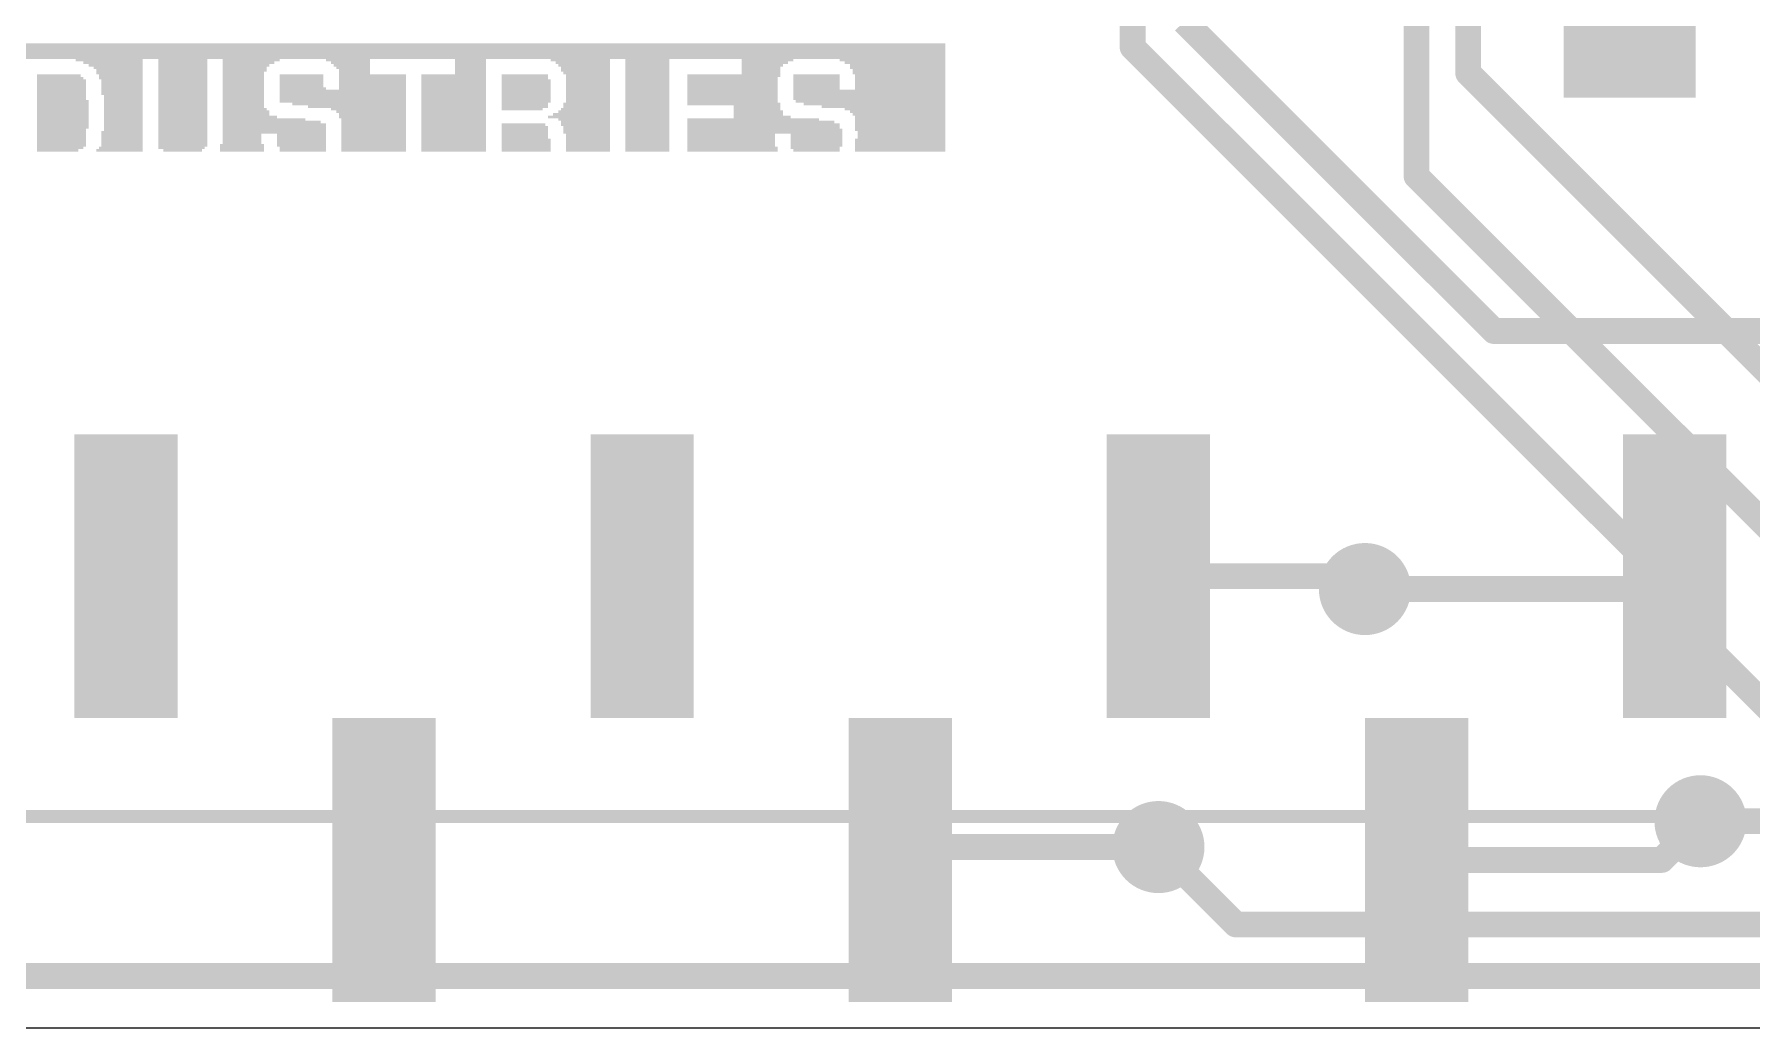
# Model space of a CAD drawing. Extents: x -3.9 to 70.5, y 0 to 60.5.
# Drawn here: x 20.94 to 37.84, y 0 to 9.78 of the extents above; entities that cross this region are included whole.
import ezdxf

# ---------------------------------------------------------------- set-up
doc = ezdxf.new("R2010")
doc.units = 0
for name, color, linetype in [('1', 12, 'CONTINUOUS'), ('16', 132, 'CONTINUOUS'), ('18', 110, 'CONTINUOUS'), ('20', 53, 'CONTINUOUS'), ('21', 40, 'CONTINUOUS'), ('22', 6, 'CONTINUOUS')]:
    doc.layers.add(name, color=color, linetype=linetype)

# ---------------------------------------------------------------- blocks, each defined once
blk = doc.blocks.new('RECT')
blk.add_solid([(-0.5, -0.5), (0.5, -0.5), (-0.5, 0.5), (0.5, 0.5)])
blk = doc.blocks.new('ROUNDV')
at = {"const_width": 0.5}
blk.add_lwpolyline([(0, -0.25, 1), (0, 0.25, 1), (0, -0.25)], format="xyb", dxfattribs=at)

msp = doc.modelspace()

# ---------------------------------------------------------------- linework, layer by layer
at = {"layer": '1', "const_width": 0.254}
for points in [[(31.75, 9.652), (31.75, 22.673)], [(35.306, 6.858), (32.258, 9.906)], [(37.084, 4.318), (31.75, 9.652)], [(42.164, 6.858), (35.306, 6.858)], [(33.909, 4.445), (32.004, 4.445)], [(34.036, 4.318), (33.909, 4.445)], [(37.084, 4.318), (37.084, 4.445)], [(37.338, 2.032), (36.957, 1.651)], [(29.464, 1.651), (29.591, 1.778)], [(29.591, 1.778), (32.004, 1.778)], [(36.957, 1.651), (34.544, 1.651)], [(70.358, 0.508), (-0.254, 0.508)]]:
    msp.add_lwpolyline(points, dxfattribs=at)
at = {"layer": '1', "const_width": 0.127}
for points in [[(31.7949, 9.6969, 1), (31.7051, 9.6071)], [(31.6865, 9.652, 1), (31.8135, 9.652)], [(35.306, 6.9215, 1), (35.306, 6.7945)], [(35.2611, 6.8131, 1), (35.3509, 6.9029)], [(32.004, 4.5085, 1), (32.004, 4.3815)], [(33.9539, 4.4899, 1), (33.8641, 4.4001)], [(33.909, 4.3815, 1), (33.909, 4.5085)], [(37.1475, 4.445, 1), (37.0205, 4.445)], [(33.9911, 4.2731, 1), (34.0809, 4.3629)], [(37.0391, 4.2731, 1), (37.1289, 4.3629)], [(37.0205, 4.318, 1), (37.1475, 4.318)], [(37.3829, 1.9871, 1), (37.2931, 2.0769)], [(29.591, 1.8415, 1), (29.591, 1.7145)], [(29.6359, 1.7331, 1), (29.5461, 1.8229)], [(32.004, 1.7145, 1), (32.004, 1.8415)], [(29.4191, 1.6959, 1), (29.5089, 1.6061)], [(34.544, 1.7145, 1), (34.544, 1.5875)], [(36.9121, 1.6959, 1), (37.0019, 1.6061)], [(36.957, 1.5875, 1), (36.957, 1.7145)]]:
    msp.add_lwpolyline(points, format="xyb", dxfattribs=at)
at = {"layer": '16', "const_width": 0.254}
for points in [[(35.052, 20.066), (35.052, 9.398)], [(34.544, 8.382), (34.544, 19.812)], [(35.052, 9.398), (39.624, 4.826)], [(34.544, 8.382), (38.862, 4.064)], [(36.83, 4.318), (34.036, 4.318)], [(38.354, 2.794), (36.83, 4.318)], [(58.42, 2.032), (37.338, 2.032)], [(32.004, 1.778), (32.766, 1.016)], [(32.766, 1.016), (59.69, 1.016)]]:
    msp.add_lwpolyline(points, dxfattribs=at)
at = {"layer": '16', "const_width": 0.127}
for points in [[(35.0969, 9.4429, 1), (35.0071, 9.3531)], [(34.9885, 9.398, 1), (35.1155, 9.398)], [(34.5889, 8.4269, 1), (34.4991, 8.3371)], [(34.4805, 8.382, 1), (34.6075, 8.382)], [(34.036, 4.3815, 1), (34.036, 4.2545)], [(36.8749, 4.3629, 1), (36.7851, 4.2731)], [(36.83, 4.2545, 1), (36.83, 4.3815)], [(37.338, 2.0955, 1), (37.338, 1.9685)], [(32.0489, 1.8229, 1), (31.9591, 1.7331)], [(32.766, 1.0795, 1), (32.766, 0.9525)], [(32.7211, 0.9711, 1), (32.8109, 1.0609)]]:
    msp.add_lwpolyline(points, format="xyb", dxfattribs=at)
at = {"layer": '20'}
msp.add_line((0, 0), (70.358, 0), dxfattribs=at)
at = {"layer": '22', "const_width": 0.127}
msp.add_lwpolyline([(0.004, 2.078), (69.404, 2.078)], dxfattribs=at)

# ---------------------------------------------------------------- block references
at = {"layer": '1', "xscale": 1.3, "yscale": 1.5}
msp.add_blockref('RECT', (36.642, 9.906), dxfattribs=at)
at = {"layer": '1', "xscale": 2.794, "yscale": 1.016, "rotation": 270}
for p in [(21.844, 4.445), (26.924, 4.445), (32.004, 4.445), (37.084, 4.445), (24.384, 1.651), (29.464, 1.651), (34.544, 1.651)]:
    msp.add_blockref('RECT', p, dxfattribs=at)
at = {"layer": '18', "xscale": 0.9064, "yscale": 0.9064}
for p in [(34.036, 4.318), (34.036, 4.318), (37.338, 2.032), (37.338, 2.032), (32.004, 1.778), (32.004, 1.778)]:
    msp.add_blockref('ROUNDV', p, dxfattribs=at)
at = {"layer": '21', "yscale": 0.0254}
for p, xscale in [((19.304, 9.6774), 21.209), ((19.304, 9.652), 21.209), ((19.304, 9.6266), 21.209), ((19.304, 9.6012), 21.209), ((19.304, 9.5758), 21.209), ((19.304, 9.5504), 21.209), ((21.6789, 9.525), 0.6604), ((21.717, 9.4996), 0.5842), ((21.7424, 9.4742), 0.5334), ((22.4028, 9.525), 0.4826), ((22.4028, 9.4996), 0.4826), ((22.4028, 9.4742), 0.4826), ((23.0759, 9.525), 0.5588), ((23.0505, 9.4996), 0.508), ((23.0251, 9.4742), 0.4572), ((24.0284, 9.525), 0.4318), ((24.0538, 9.4996), 0.381), ((24.0665, 9.4742), 0.3556), ((25.2349, 9.525), 0.3048), ((25.2349, 9.4996), 0.3048), ((25.2349, 9.4742), 0.3048), ((26.3144, 9.525), 0.5842), ((26.3398, 9.4996), 0.5334), ((26.3525, 9.4742), 0.508), ((26.9748, 9.525), 0.4318), ((26.9748, 9.4996), 0.4318), ((26.9748, 9.4742), 0.4318), ((28.1559, 9.525), 0.508), ((28.1305, 9.4996), 0.4572), ((28.1051, 9.4742), 0.4064), ((29.3878, 9.525), 1.0414), ((29.4132, 9.4996), 0.9906), ((29.4386, 9.4742), 0.9398), ((21.1836, 9.3726), 0.4318), ((21.1963, 9.3472), 0.4572), ((21.209, 9.3218), 0.4826), ((21.209, 9.2964), 0.4826), ((21.7678, 9.4488), 0.4826), ((21.7805, 9.4234), 0.4572), ((21.7805, 9.398), 0.4572), ((21.7932, 9.3726), 0.4318), ((21.7932, 9.3472), 0.4318), ((21.8059, 9.3218), 0.4064), ((21.8059, 9.2964), 0.4064), ((22.4028, 9.4488), 0.4826), ((22.4028, 9.4234), 0.4826), ((22.4028, 9.398), 0.4826), ((22.4028, 9.3726), 0.4826), ((22.4028, 9.3472), 0.4826), ((22.4028, 9.3218), 0.4826), ((22.4028, 9.2964), 0.4826), ((23.0124, 9.4488), 0.4318), ((23.0124, 9.4234), 0.4318), ((22.9997, 9.398), 0.4064), ((22.9997, 9.3726), 0.4064), ((22.9997, 9.3472), 0.4064), ((22.9997, 9.3218), 0.4064), ((22.9997, 9.2964), 0.4064), ((23.5712, 9.3726), 0.4318), ((23.5712, 9.3472), 0.4318), ((23.5712, 9.3218), 0.4318), ((23.5712, 9.2964), 0.4318), ((24.0792, 9.4488), 0.3302), ((24.0919, 9.4234), 0.3048), ((24.0919, 9.398), 0.3048), ((24.2697, 9.3726), 0.6604), ((24.2697, 9.3472), 0.6604), ((24.2697, 9.3218), 0.6604), ((24.2697, 9.2964), 0.6604), ((25.0698, 9.3726), 0.635), ((25.0698, 9.3472), 0.635), ((25.0698, 9.3218), 0.635), ((25.0698, 9.2964), 0.635), ((25.2349, 9.4488), 0.3048), ((25.2349, 9.4234), 0.3048), ((25.2349, 9.398), 0.3048), ((25.7683, 9.3726), 0.4572), ((25.7683, 9.3472), 0.4572), ((25.781, 9.3218), 0.4826), ((25.781, 9.2964), 0.4826), ((26.3652, 9.4488), 0.4826), ((26.3652, 9.4234), 0.4826), ((26.3779, 9.398), 0.4572), ((26.3906, 9.3726), 0.4318), ((26.3906, 9.3472), 0.4318), ((26.3906, 9.3218), 0.4318), ((26.3906, 9.2964), 0.4318), ((26.9748, 9.4488), 0.4318), ((26.9748, 9.4234), 0.4318), ((26.9748, 9.398), 0.4318), ((26.9748, 9.3726), 0.4318), ((26.9748, 9.3472), 0.4318), ((26.9748, 9.3218), 0.4318), ((26.9748, 9.2964), 0.4318), ((27.8257, 9.3726), 0.9144), ((27.813, 9.3472), 0.889), ((27.813, 9.3218), 0.889), ((27.813, 9.2964), 0.889), ((28.0924, 9.4488), 0.381), ((28.0924, 9.4234), 0.381), ((28.0924, 9.398), 0.381), ((28.6385, 9.3726), 0.4572), ((28.6385, 9.3472), 0.4572), ((28.6385, 9.3218), 0.4572), ((28.6385, 9.2964), 0.4572), ((29.4386, 9.4488), 0.9398), ((29.4513, 9.4234), 0.9144), ((29.4513, 9.398), 0.9144), ((29.464, 9.3726), 0.889), ((29.464, 9.3472), 0.889), ((29.464, 9.3218), 0.889), ((29.464, 9.2964), 0.889), ((21.209, 9.271), 0.4826), ((21.209, 9.2456), 0.4826), ((21.209, 9.2202), 0.4826), ((21.209, 9.1948), 0.4826), ((21.209, 9.1694), 0.4826), ((21.209, 9.144), 0.4826), ((21.2217, 9.1186), 0.508), ((21.8059, 9.271), 0.4064), ((21.8059, 9.2456), 0.4064), ((21.8059, 9.2202), 0.4064), ((21.8059, 9.1948), 0.4064), ((21.8186, 9.1694), 0.381), ((21.8186, 9.144), 0.381), ((21.8186, 9.1186), 0.381), ((22.4028, 9.271), 0.4826), ((22.4028, 9.2456), 0.4826), ((22.4028, 9.2202), 0.4826), ((22.4028, 9.1948), 0.4826), ((22.4028, 9.1694), 0.4826), ((22.4028, 9.144), 0.4826), ((22.4028, 9.1186), 0.4826), ((22.9997, 9.271), 0.4064), ((22.9997, 9.2456), 0.4064), ((22.9997, 9.2202), 0.4064), ((22.9997, 9.1948), 0.4064), ((22.9997, 9.1694), 0.4064), ((22.9997, 9.144), 0.4064), ((22.9997, 9.1186), 0.4064), ((23.5712, 9.271), 0.4318), ((23.5839, 9.2456), 0.4572), ((23.9776, 9.2202), 1.2446), ((23.9776, 9.1948), 1.2446), ((23.9776, 9.1694), 1.2446), ((23.9776, 9.144), 1.2446), ((23.9776, 9.1186), 1.2446), ((24.2697, 9.271), 0.6604), ((24.2697, 9.2456), 0.6604), ((25.0698, 9.271), 0.635), ((25.0698, 9.2456), 0.635), ((25.0698, 9.2202), 0.635), ((25.0698, 9.1948), 0.635), ((25.0698, 9.1694), 0.635), ((25.0698, 9.144), 0.635), ((25.0698, 9.1186), 0.635), ((25.781, 9.271), 0.4826), ((25.781, 9.2456), 0.4826), ((25.781, 9.2202), 0.4826), ((25.781, 9.1948), 0.4826), ((25.781, 9.1694), 0.4826), ((25.781, 9.144), 0.4826), ((25.781, 9.1186), 0.4826), ((26.3906, 9.271), 0.4318), ((26.3906, 9.2456), 0.4318), ((26.3906, 9.2202), 0.4318), ((26.3906, 9.1948), 0.4318), ((26.3906, 9.1694), 0.4318), ((26.3906, 9.144), 0.4318), ((26.3906, 9.1186), 0.4318), ((26.9748, 9.271), 0.4318), ((26.9748, 9.2456), 0.4318), ((26.9748, 9.2202), 0.4318), ((26.9748, 9.1948), 0.4318), ((26.9748, 9.1694), 0.4318), ((26.9748, 9.144), 0.4318), ((26.9748, 9.1186), 0.4318), ((27.813, 9.271), 0.889), ((27.813, 9.2456), 0.889), ((27.813, 9.2202), 0.889), ((27.813, 9.1948), 0.889), ((27.813, 9.1694), 0.889), ((27.813, 9.144), 0.889), ((27.813, 9.1186), 0.889), ((28.6385, 9.271), 0.4572), ((28.6385, 9.2456), 0.4572), ((29.1592, 9.2202), 1.4986), ((29.1592, 9.1948), 1.4986), ((29.1592, 9.1694), 1.4986), ((29.1592, 9.144), 1.4986), ((29.1719, 9.1186), 1.4732), ((29.464, 9.271), 0.889), ((29.464, 9.2456), 0.889), ((21.2217, 9.0932), 0.508), ((21.2217, 9.0678), 0.508), ((21.2217, 9.0424), 0.508), ((21.2217, 9.017), 0.508), ((21.2217, 8.9916), 0.508), ((21.2217, 8.9662), 0.508), ((21.8186, 9.0932), 0.381), ((21.8186, 9.0678), 0.381), ((21.8186, 9.0424), 0.381), ((21.8186, 9.017), 0.381), ((21.8186, 8.9916), 0.381), ((21.8186, 8.9662), 0.381), ((22.4028, 9.0932), 0.4826), ((22.4028, 9.0678), 0.4826), ((22.4028, 9.0424), 0.4826), ((22.4028, 9.017), 0.4826), ((22.4028, 8.9916), 0.4826), ((22.4028, 8.9662), 0.4826), ((22.9997, 9.0932), 0.4064), ((22.9997, 9.0678), 0.4064), ((23.0124, 9.0424), 0.4318), ((23.0251, 9.017), 0.4572), ((23.0251, 8.9916), 0.4572), ((23.0632, 8.9662), 0.5334), ((24.0411, 9.0932), 1.1176), ((24.1173, 9.0678), 0.9652), ((24.2316, 9.0424), 0.7366), ((24.257, 9.017), 0.6858), ((24.2697, 8.9916), 0.6604), ((24.2697, 8.9662), 0.6604), ((25.0698, 9.0932), 0.635), ((25.0698, 9.0678), 0.635), ((25.0698, 9.0424), 0.635), ((25.0698, 9.017), 0.635), ((25.0698, 8.9916), 0.635), ((25.0698, 8.9662), 0.635), ((25.7683, 9.0932), 0.4572), ((25.7683, 9.0678), 0.4572), ((25.7429, 9.0424), 0.4064), ((26.3017, 8.9662), 0.6096), ((26.3271, 8.9916), 0.5588), ((26.3525, 9.017), 0.508), ((26.3652, 9.0424), 0.4826), ((26.3779, 9.0932), 0.4572), ((26.3779, 9.0678), 0.4572), ((26.9748, 9.0932), 0.4318), ((26.9748, 9.0678), 0.4318), ((26.9748, 9.0424), 0.4318), ((26.9748, 9.017), 0.4318), ((26.9748, 8.9916), 0.4318), ((26.9748, 8.9662), 0.4318), ((27.8257, 9.0932), 0.9144), ((28.0543, 9.0678), 0.4572), ((28.0543, 9.0424), 0.4572), ((28.067, 9.017), 0.4826), ((28.067, 8.9916), 0.4826), ((28.1051, 8.9662), 0.5588), ((29.21, 9.0932), 1.397), ((29.2989, 9.0678), 1.2192), ((29.4132, 9.0424), 0.9906), ((29.4386, 9.017), 0.9398), ((29.4513, 8.9916), 0.9144), ((29.464, 8.9662), 0.889), ((21.2217, 8.9408), 0.508), ((21.2217, 8.9154), 0.508), ((21.2217, 8.89), 0.508), ((21.2217, 8.8646), 0.508), ((21.209, 8.8392), 0.4826), ((21.209, 8.8138), 0.4826), ((21.209, 8.7884), 0.4826), ((21.8059, 8.8138), 0.4064), ((21.8059, 8.7884), 0.4064), ((21.8186, 8.9408), 0.381), ((21.8186, 8.9154), 0.381), ((21.8186, 8.89), 0.381), ((21.8186, 8.8646), 0.381), ((21.8186, 8.8392), 0.381), ((22.4028, 8.9408), 0.4826), ((22.4028, 8.9154), 0.4826), ((22.4028, 8.89), 0.4826), ((22.4028, 8.8646), 0.4826), ((22.4028, 8.8392), 0.4826), ((22.4028, 8.8138), 0.4826), ((22.4028, 8.7884), 0.4826), ((23.2029, 8.9408), 0.8128), ((23.2791, 8.9154), 0.9652), ((23.3045, 8.89), 1.016), ((23.3045, 8.8646), 1.016), ((23.3045, 8.8392), 1.016), ((23.3045, 8.8138), 1.016), ((22.987, 8.7884), 0.381), ((23.5712, 8.7884), 0.4826), ((24.2824, 8.9408), 0.635), ((24.2824, 8.9154), 0.635), ((24.2824, 8.89), 0.635), ((24.2824, 8.8646), 0.635), ((24.2824, 8.8392), 0.635), ((24.2824, 8.8138), 0.635), ((24.2824, 8.7884), 0.635), ((25.0698, 8.9408), 0.635), ((25.0698, 8.9154), 0.635), ((25.0698, 8.89), 0.635), ((25.0698, 8.8646), 0.635), ((25.0698, 8.8392), 0.635), ((25.0698, 8.8138), 0.635), ((25.0698, 8.7884), 0.635), ((25.7556, 8.89), 0.4318), ((25.7683, 8.8646), 0.4572), ((25.7683, 8.8392), 0.4572), ((25.7683, 8.8138), 0.4572), ((25.7683, 8.7884), 0.4572), ((26.3525, 8.9408), 0.508), ((26.3652, 8.9154), 0.4826), ((26.3652, 8.89), 0.4826), ((26.3779, 8.8646), 0.4572), ((26.3779, 8.8392), 0.4572), ((26.3779, 8.8138), 0.4572), ((26.3906, 8.7884), 0.4318), ((26.9748, 8.9408), 0.4318), ((26.9748, 8.9154), 0.4318), ((26.9748, 8.89), 0.4318), ((26.9748, 8.8646), 0.4318), ((26.9748, 8.8392), 0.4318), ((26.9748, 8.8138), 0.4318), ((26.9748, 8.7884), 0.4318), ((28.0162, 8.9408), 1.2954), ((28.0924, 8.9154), 1.4478), ((28.1178, 8.89), 1.4986), ((28.1178, 8.8646), 1.4986), ((28.1305, 8.8392), 1.524), ((28.1305, 8.8138), 1.524), ((27.8003, 8.7884), 0.8636), ((28.6385, 8.7884), 0.508), ((29.464, 8.9408), 0.889), ((29.464, 8.9154), 0.889), ((29.464, 8.89), 0.889), ((29.464, 8.8646), 0.889), ((29.464, 8.8392), 0.889), ((29.4767, 8.8138), 0.8636), ((29.4767, 8.7884), 0.8636), ((21.209, 8.763), 0.4826), ((21.209, 8.7376), 0.4826), ((21.209, 8.7122), 0.4826), ((21.209, 8.6868), 0.4826), ((21.1963, 8.6614), 0.4572), ((21.1709, 8.636), 0.4064), ((21.7805, 8.636), 0.4572), ((21.7932, 8.6614), 0.4318), ((21.8059, 8.763), 0.4064), ((21.8059, 8.7376), 0.4064), ((21.8059, 8.7122), 0.4064), ((21.8059, 8.6868), 0.4064), ((22.4028, 8.763), 0.4826), ((22.4028, 8.7376), 0.4826), ((22.4028, 8.7122), 0.4826), ((22.4028, 8.6868), 0.4826), ((22.3901, 8.6614), 0.4572), ((22.4028, 8.636), 0.381), ((22.987, 8.6868), 0.4318), ((22.987, 8.6614), 0.4318), ((22.987, 8.636), 0.4318), ((22.987, 8.763), 0.381), ((22.987, 8.7376), 0.381), ((22.987, 8.7122), 0.381), ((23.5712, 8.763), 0.4826), ((23.5712, 8.7376), 0.4826), ((23.5712, 8.7122), 0.4826), ((23.5712, 8.6868), 0.4826), ((23.5839, 8.6614), 0.4572), ((23.5839, 8.636), 0.4572), ((24.2824, 8.763), 0.635), ((24.2824, 8.7376), 0.635), ((24.2824, 8.7122), 0.635), ((24.2824, 8.6868), 0.635), ((24.2824, 8.6614), 0.635), ((24.2824, 8.636), 0.635), ((25.0698, 8.763), 0.635), ((25.0698, 8.7376), 0.635), ((25.0698, 8.7122), 0.635), ((25.0698, 8.6868), 0.635), ((25.0698, 8.6614), 0.635), ((25.0698, 8.636), 0.635), ((25.7683, 8.763), 0.4572), ((25.781, 8.7376), 0.4826), ((25.781, 8.7122), 0.4826), ((25.781, 8.6868), 0.4826), ((25.781, 8.6614), 0.4826), ((25.781, 8.636), 0.4826), ((26.3906, 8.763), 0.4318), ((26.3906, 8.7376), 0.4318), ((26.3906, 8.7122), 0.4318), ((26.3906, 8.6868), 0.4318), ((26.3906, 8.6614), 0.4318), ((26.3906, 8.636), 0.4318), ((26.9748, 8.763), 0.4318), ((26.9748, 8.7376), 0.4318), ((26.9748, 8.7122), 0.4318), ((26.9748, 8.6868), 0.4318), ((26.9748, 8.6614), 0.4318), ((26.9748, 8.636), 0.4318), ((27.8003, 8.763), 0.8636), ((27.8003, 8.7376), 0.8636), ((27.8003, 8.7122), 0.8636), ((27.8003, 8.6868), 0.8636), ((27.813, 8.6614), 0.889), ((27.813, 8.636), 0.889), ((28.6385, 8.763), 0.508), ((28.6385, 8.7376), 0.508), ((28.6385, 8.7122), 0.508), ((28.6385, 8.6868), 0.508), ((28.6258, 8.6614), 0.4826), ((28.6385, 8.636), 0.4572), ((29.464, 8.7376), 0.889), ((29.464, 8.7122), 0.889), ((29.464, 8.6868), 0.889), ((29.464, 8.6614), 0.889), ((29.464, 8.636), 0.889), ((29.4767, 8.763), 0.8636)]:
    msp.add_blockref('RECT', p, dxfattribs=dict(at, xscale=xscale))

doc.saveas('drawing.dxf')
